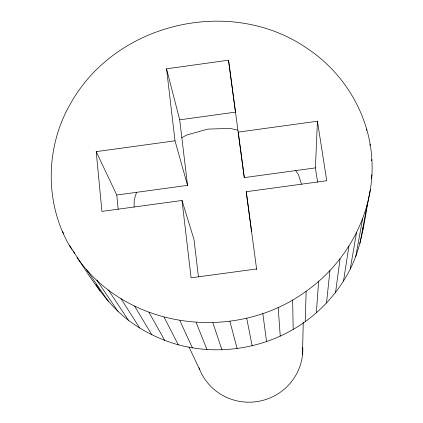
<?xml version="1.0" encoding="UTF-8"?>
<svg xmlns="http://www.w3.org/2000/svg" width="423" height="423" viewBox="0 0 423 423"><rect width="100%" height="100%" fill="white"/><g stroke="black" fill="none" stroke-linecap="round" stroke-linejoin="round"><path stroke-width="0.63" d="M134.091 207.117L134.207 200.016L136.476 192.338M302.508 354.823L303.228 322.463M305.242 321.639L306.152 291.246C347.923 261.71 375.053 211.098 371.859 159.497C369.422 114.834 344.232 72.915 307.093 48.344C231.254 -4.056 116.669 22.213 71.249 102.435C45.668 145.338 44.219 201.512 69.108 245.049C86.884 271.466 102.699 300.467 128.365 320.216C143.281 331.473 160.301 339.764 178.289 344.793C221.308 356.362 269.065 347.621 305.242 321.639C324.092 307.933 339.717 289.887 350.249 269.076C362.797 244.452 364.61 216.386 370.374 189.8M315.405 167.894L317.44 121.221L238.207 132.113L244.288 177.607L315.405 167.894L317.61 182.207M316.372 312.798L318.609 281.411M362.77 230.181L363.045 227.59M326.508 303.027L329.945 270.546M335.566 292.425L340.066 258.765M366.524 130.469L366.72 129.168M343.508 281.073L348.927 246.165M369.887 145.464L370.104 144.169M350.249 269.076L356.452 232.862M371.627 160.788L371.859 159.497M355.748 256.534L362.574 218.961M371.214 178.601L371.928 174.741M359.936 243.548L367.227 204.584M77.102 257.633C127.725 330.173 236.23 342.667 306.152 291.246M181.848 137.729L186.527 135.069L207.83 129.1L229.916 128.423L237.895 130.157M175 140.806L96.206 151.64L116.764 195.029L187.532 185.364L175 140.806L166.546 68.812L228.526 60.198L244.288 177.607M166.546 68.812L179.712 119.825L235.468 112.132L228.526 60.198M198.419 276.6L193.993 239.481L182.006 200.476L101.943 211.394L96.206 151.64M251.569 231.682L246.239 191.719L326.752 180.748L317.44 121.221M256.639 268.97L191.085 277.805L182.006 200.476M86.366 269.382L108.51 301.599M69.108 245.049L72.084 249.369M73.2 250.987L74.691 253.15M62.493 231.677L63.598 233.306M96.83 280.19L117.943 311.365M108.415 289.982L128.365 320.216M295.709 170.585L298.58 174.974L301.488 184.222M121.026 298.659L139.69 328.047M96.016 284.478L100.145 290.982M134.577 306.141L151.852 334.805M148.97 312.343L164.748 340.409M164.087 317.192L178.289 344.793M188.959 346.913L199.952 370.162A53.499 52.441 -12 0 0 260.6 400.93A53.499 52.441 -12 0 0 302.778 347.611M179.854 320.581L192.402 347.859M196.145 322.453L206.963 349.567M212.869 322.717L221.911 349.826M229.879 321.295L237.113 348.568M246.704 318.186L252.14 345.797M246.239 191.719L256.666 269.525M262.836 313.522L266.548 341.625M179.712 119.825L187.532 185.364M116.764 195.029L118.207 209.39M278.175 307.41L280.248 336.142M292.642 299.955L293.171 329.454M199.704 369.559A53.499 52.441 -12 0 1 199 367.735"/></g></svg>
